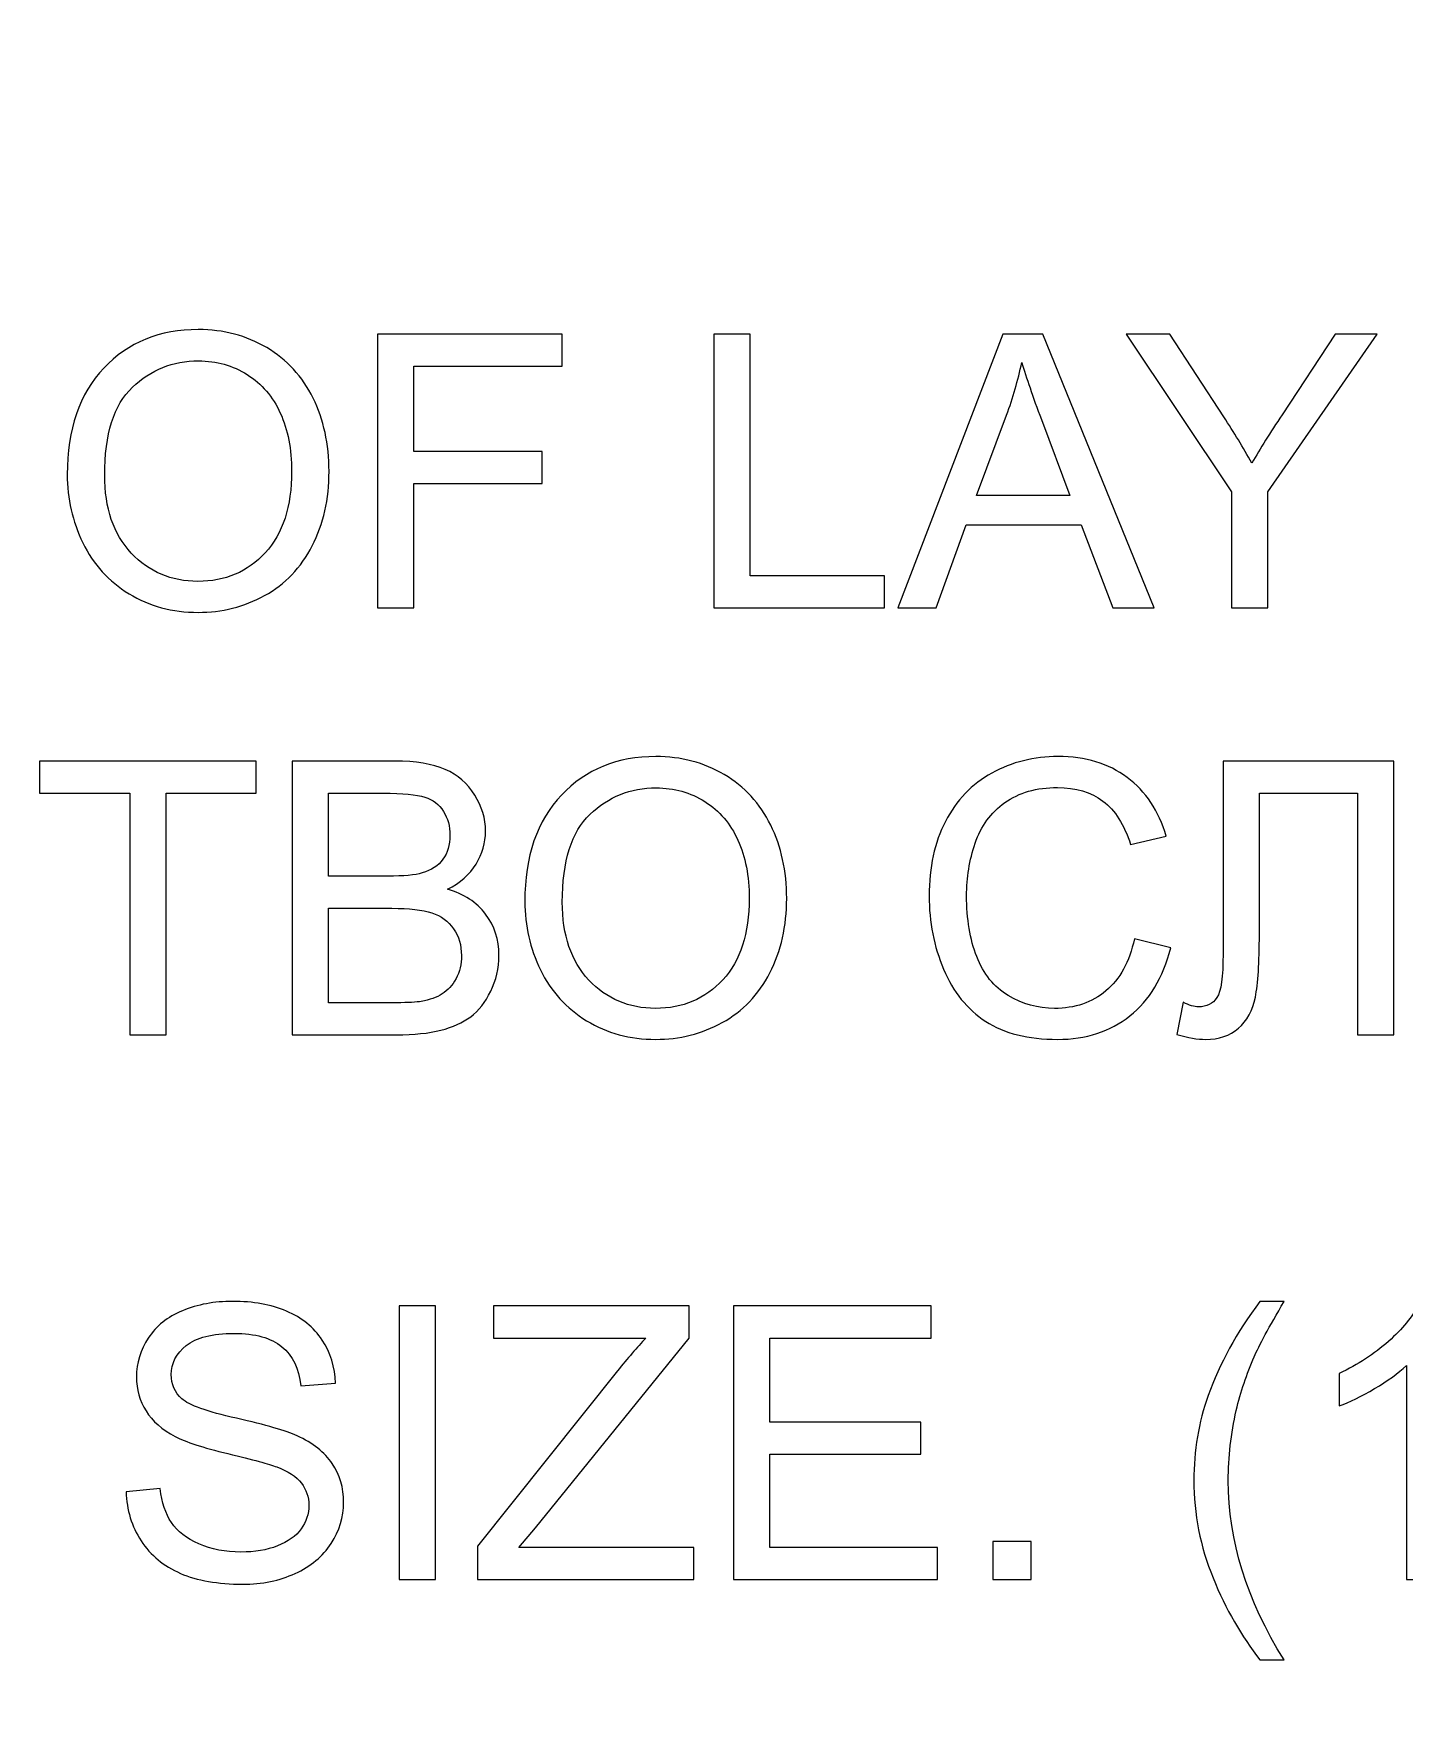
# Model space of a CAD drawing. Header units: millimetres. Extents: x -712 to 738, y -887 to 928.
# Drawn here: x 0.53 to 30.88, y 504.97 to 542.37 of the extents above; entities that cross this region are included whole.
import ezdxf

# ---------------------------------------------------------------- set-up
doc = ezdxf.new("R2010")
doc.units = ezdxf.units.MM
doc.header["$MEASUREMENT"] = 0
doc.layers.add('layer 1', color=7, linetype='Continuous')

msp = doc.modelspace()

# ---------------------------------------------------------------- linework, layer by layer
at = {"layer": 'layer 1', "lineweight": 9}
msp.add_open_spline([(-681.7377, -887.4186), (-681.7377, -887.4186), (706.7376, -887.4186), (706.7376, -887.4186), (706.7376, -887.4186), (723.657, -887.4186), (737.5, -873.5754), (737.5, -856.6561), (737.5, -856.6561), (737.5, -856.6561), (737.5, 556.8187), (737.5, 556.8187), (737.5, 556.8187), (737.5, 573.7381), (723.657, 587.5812), (706.7376, 587.5812), (706.7376, 587.5812), (706.7376, 587.5812), (-681.7377, 587.5812), (-681.7377, 587.5812), (-681.7377, 587.5812), (-698.657, 587.5812), (-712.5, 573.7381), (-712.5, 556.8187), (-712.5, 556.8187), (-712.5, 556.8187), (-712.5, -856.6561), (-712.5, -856.6561), (-712.5, -856.6561), (-712.5, -873.5754), (-698.657, -887.4186), (-681.7377, -887.4186)], degree=3, knots=[0, 0, 0, 0, 0.1111111, 0.1111111, 0.1111111, 0.1111111, 0.2222222, 0.2222222, 0.2222222, 0.2222222, 0.3333333, 0.3333333, 0.3333333, 0.3333333, 0.4444444, 0.4444444, 0.4444444, 0.4444444, 0.5555556, 0.5555556, 0.5555556, 0.5555556, 0.6666667, 0.6666667, 0.6666667, 0.6666667, 0.7777778, 0.7777778, 0.7777778, 0.7777778, 1, 1, 1, 1], dxfattribs=at)
at = {"layer": 'layer 1', "color": 250, "lineweight": 9}
for points, knots in [([(1.2697, 532.6078), (1.2697, 533.6124), (1.5406, 534.3998), (2.081, 534.9684), (2.081, 534.9684), (2.6214, 535.5371), (3.3185, 535.8207), (4.1736, 535.8207), (4.1736, 535.8207), (4.7338, 535.8207), (5.2375, 535.6866), (5.6876, 535.42), (5.6876, 535.42), (6.1363, 535.1533), (6.4792, 534.7808), (6.7149, 534.3024), (6.7149, 534.3024), (6.9505, 533.8255), (7.069, 533.2837), (7.069, 532.6783), (7.069, 532.6783), (7.069, 532.0645), (6.9449, 531.5142), (6.6965, 531.0302), (6.6965, 531.0302), (6.4482, 530.5448), (6.0968, 530.178), (5.6425, 529.9296), (5.6425, 529.9296), (5.1867, 529.6799), (4.6957, 529.5557), (4.1694, 529.5557), (4.1694, 529.5557), (3.5979, 529.5557), (3.0885, 529.694), (2.6384, 529.9691), (2.6384, 529.9691), (2.1897, 530.2443), (1.8482, 530.6196), (1.6168, 531.0966), (1.6168, 531.0966), (1.3854, 531.5721), (1.2697, 532.0758), (1.2697, 532.6078)], [0, 0, 0, 0, 0.0833333, 0.0833333, 0.0833333, 0.0833333, 0.1666667, 0.1666667, 0.1666667, 0.1666667, 0.25, 0.25, 0.25, 0.25, 0.3333333, 0.3333333, 0.3333333, 0.3333333, 0.4166667, 0.4166667, 0.4166667, 0.4166667, 0.5, 0.5, 0.5, 0.5, 0.5833333, 0.5833333, 0.5833333, 0.5833333, 0.6666667, 0.6666667, 0.6666667, 0.6666667, 0.75, 0.75, 0.75, 0.75, 0.8333333, 0.8333333, 0.8333333, 0.8333333, 1, 1, 1, 1]), ([(8.1428, 529.6573), (8.1428, 529.6573), (8.1428, 535.7191), (8.1428, 535.7191), (8.1428, 535.7191), (8.1428, 535.7191), (12.232, 535.7191), (12.232, 535.7191), (12.232, 535.7191), (12.232, 535.7191), (12.232, 535.0079), (12.232, 535.0079), (12.232, 535.0079), (12.232, 535.0079), (8.9471, 535.0079), (8.9471, 535.0079), (8.9471, 535.0079), (8.9471, 535.0079), (8.9471, 533.12), (8.9471, 533.12), (8.9471, 533.12), (8.9471, 533.12), (11.7918, 533.12), (11.7918, 533.12), (11.7918, 533.12), (11.7918, 533.12), (11.7918, 532.4088), (11.7918, 532.4088), (11.7918, 532.4088), (11.7918, 532.4088), (8.9471, 532.4088), (8.9471, 532.4088), (8.9471, 532.4088), (8.9471, 532.4088), (8.9471, 529.6573), (8.9471, 529.6573), (8.9471, 529.6573), (8.9471, 529.6573), (8.1428, 529.6573), (8.1428, 529.6573)], [0, 0, 0, 0, 0.0909091, 0.0909091, 0.0909091, 0.0909091, 0.1818182, 0.1818182, 0.1818182, 0.1818182, 0.2727273, 0.2727273, 0.2727273, 0.2727273, 0.3636364, 0.3636364, 0.3636364, 0.3636364, 0.4545455, 0.4545455, 0.4545455, 0.4545455, 0.5454545, 0.5454545, 0.5454545, 0.5454545, 0.6363636, 0.6363636, 0.6363636, 0.6363636, 0.7272727, 0.7272727, 0.7272727, 0.7272727, 0.8181818, 0.8181818, 0.8181818, 0.8181818, 1, 1, 1, 1]), ([(15.5902, 529.6573), (15.5902, 529.6573), (15.5902, 535.7191), (15.5902, 535.7191), (15.5902, 535.7191), (15.5902, 535.7191), (16.3945, 535.7191), (16.3945, 535.7191), (16.3945, 535.7191), (16.3945, 535.7191), (16.3945, 530.3685), (16.3945, 530.3685), (16.3945, 530.3685), (16.3945, 530.3685), (19.3746, 530.3685), (19.3746, 530.3685), (19.3746, 530.3685), (19.3746, 530.3685), (19.3746, 529.6573), (19.3746, 529.6573), (19.3746, 529.6573), (19.3746, 529.6573), (15.5902, 529.6573), (15.5902, 529.6573)], [0, 0, 0, 0, 0.1428571, 0.1428571, 0.1428571, 0.1428571, 0.2857143, 0.2857143, 0.2857143, 0.2857143, 0.4285714, 0.4285714, 0.4285714, 0.4285714, 0.5714286, 0.5714286, 0.5714286, 0.5714286, 0.7142857, 0.7142857, 0.7142857, 0.7142857, 1, 1, 1, 1]), ([(19.6681, 529.6573), (19.6681, 529.6573), (21.9935, 535.7191), (21.9935, 535.7191), (21.9935, 535.7191), (21.9935, 535.7191), (22.8754, 535.7191), (22.8754, 535.7191), (22.8754, 535.7191), (22.8754, 535.7191), (25.3433, 529.6573), (25.3433, 529.6573), (25.3433, 529.6573), (25.3433, 529.6573), (24.4303, 529.6573), (24.4303, 529.6573), (24.4303, 529.6573), (24.4303, 529.6573), (23.7291, 531.4945), (23.7291, 531.4945), (23.7291, 531.4945), (23.7291, 531.4945), (21.1765, 531.4945), (21.1765, 531.4945), (21.1765, 531.4945), (21.1765, 531.4945), (20.519, 529.6573), (20.519, 529.6573), (20.519, 529.6573), (20.519, 529.6573), (19.6681, 529.6573), (19.6681, 529.6573)], [0, 0, 0, 0, 0.1111111, 0.1111111, 0.1111111, 0.1111111, 0.2222222, 0.2222222, 0.2222222, 0.2222222, 0.3333333, 0.3333333, 0.3333333, 0.3333333, 0.4444444, 0.4444444, 0.4444444, 0.4444444, 0.5555556, 0.5555556, 0.5555556, 0.5555556, 0.6666667, 0.6666667, 0.6666667, 0.6666667, 0.7777778, 0.7777778, 0.7777778, 0.7777778, 1, 1, 1, 1]), ([(27.0605, 529.6573), (27.0605, 529.6573), (27.0605, 532.2254), (27.0605, 532.2254), (27.0605, 532.2254), (27.0605, 532.2254), (24.7238, 535.7191), (24.7238, 535.7191), (24.7238, 535.7191), (24.7238, 535.7191), (25.6889, 535.7191), (25.6889, 535.7191), (25.6889, 535.7191), (25.6889, 535.7191), (26.8869, 533.8848), (26.8869, 533.8848), (26.8869, 533.8848), (27.1098, 533.5447), (27.3173, 533.2046), (27.5063, 532.8646), (27.5063, 532.8646), (27.6912, 533.1821), (27.9155, 533.5376), (28.1766, 533.9327), (28.1766, 533.9327), (28.1766, 533.9327), (29.3506, 535.7191), (29.3506, 535.7191), (29.3506, 535.7191), (29.3506, 535.7191), (30.2861, 535.7191), (30.2861, 535.7191), (30.2861, 535.7191), (30.2861, 535.7191), (27.8647, 532.2254), (27.8647, 532.2254), (27.8647, 532.2254), (27.8647, 532.2254), (27.8647, 529.6573), (27.8647, 529.6573), (27.8647, 529.6573), (27.8647, 529.6573), (27.0605, 529.6573), (27.0605, 529.6573)], [0, 0, 0, 0, 0.0833333, 0.0833333, 0.0833333, 0.0833333, 0.1666667, 0.1666667, 0.1666667, 0.1666667, 0.25, 0.25, 0.25, 0.25, 0.3333333, 0.3333333, 0.3333333, 0.3333333, 0.4166667, 0.4166667, 0.4166667, 0.4166667, 0.5, 0.5, 0.5, 0.5, 0.5833333, 0.5833333, 0.5833333, 0.5833333, 0.6666667, 0.6666667, 0.6666667, 0.6666667, 0.75, 0.75, 0.75, 0.75, 0.8333333, 0.8333333, 0.8333333, 0.8333333, 1, 1, 1, 1]), ([(2.0994, 532.5937), (2.0994, 531.8642), (2.2955, 531.2899), (2.6878, 530.8708), (2.6878, 530.8708), (3.08, 530.4517), (3.5725, 530.2415), (4.1651, 530.2415), (4.1651, 530.2415), (4.769, 530.2415), (5.2643, 530.4531), (5.6552, 530.8764), (5.6552, 530.8764), (6.0446, 531.2997), (6.2393, 531.9008), (6.2393, 532.6797), (6.2393, 532.6797), (6.2393, 533.1722), (6.1561, 533.6025), (5.9896, 533.9694), (5.9896, 533.9694), (5.8231, 534.3363), (5.579, 534.6213), (5.2587, 534.8231), (5.2587, 534.8231), (4.937, 535.0249), (4.5771, 535.1265), (4.1778, 535.1265), (4.1778, 535.1265), (3.6106, 535.1265), (3.1224, 534.9317), (2.7132, 534.5423), (2.7132, 534.5423), (2.304, 534.1529), (2.0994, 533.5038), (2.0994, 532.5937)], [0, 0, 0, 0, 0.1, 0.1, 0.1, 0.1, 0.2, 0.2, 0.2, 0.2, 0.3, 0.3, 0.3, 0.3, 0.4, 0.4, 0.4, 0.4, 0.5, 0.5, 0.5, 0.5, 0.6, 0.6, 0.6, 0.6, 0.7, 0.7, 0.7, 0.7, 0.8, 0.8, 0.8, 0.8, 1, 1, 1, 1]), ([(21.4121, 532.1464), (21.4121, 532.1464), (23.4779, 532.1464), (23.4779, 532.1464), (23.4779, 532.1464), (23.4779, 532.1464), (22.8457, 533.8269), (22.8457, 533.8269), (22.8457, 533.8269), (22.6553, 534.3377), (22.5113, 534.7596), (22.4111, 535.0926), (22.4111, 535.0926), (22.3279, 534.6975), (22.2164, 534.3095), (22.0767, 533.9257), (22.0767, 533.9257), (22.0767, 533.9257), (21.4121, 532.1464), (21.4121, 532.1464)], [0, 0, 0, 0, 0.1666667, 0.1666667, 0.1666667, 0.1666667, 0.3333333, 0.3333333, 0.3333333, 0.3333333, 0.5, 0.5, 0.5, 0.5, 0.6666667, 0.6666667, 0.6666667, 0.6666667, 1, 1, 1, 1]), ([(2.6539, 520.1992), (2.6539, 520.1992), (2.6539, 525.5498), (2.6539, 525.5498), (2.6539, 525.5498), (2.6539, 525.5498), (0.6559, 525.5498), (0.6559, 525.5498), (0.6559, 525.5498), (0.6559, 525.5498), (0.6559, 526.261), (0.6559, 526.261), (0.6559, 526.261), (0.6559, 526.261), (5.4563, 526.261), (5.4563, 526.261), (5.4563, 526.261), (5.4563, 526.261), (5.4563, 525.5498), (5.4563, 525.5498), (5.4563, 525.5498), (5.4563, 525.5498), (3.4582, 525.5498), (3.4582, 525.5498), (3.4582, 525.5498), (3.4582, 525.5498), (3.4582, 520.1992), (3.4582, 520.1992), (3.4582, 520.1992), (3.4582, 520.1992), (2.6539, 520.1992), (2.6539, 520.1992)], [0, 0, 0, 0, 0.1111111, 0.1111111, 0.1111111, 0.1111111, 0.2222222, 0.2222222, 0.2222222, 0.2222222, 0.3333333, 0.3333333, 0.3333333, 0.3333333, 0.4444444, 0.4444444, 0.4444444, 0.4444444, 0.5555556, 0.5555556, 0.5555556, 0.5555556, 0.6666667, 0.6666667, 0.6666667, 0.6666667, 0.7777778, 0.7777778, 0.7777778, 0.7777778, 1, 1, 1, 1]), ([(6.2506, 520.1992), (6.2506, 520.1992), (6.2506, 526.261), (6.2506, 526.261), (6.2506, 526.261), (6.2506, 526.261), (8.5252, 526.261), (8.5252, 526.261), (8.5252, 526.261), (8.988, 526.261), (9.3591, 526.2003), (9.6399, 526.0776), (9.6399, 526.0776), (9.9193, 525.9548), (10.138, 525.7657), (10.2961, 525.5103), (10.2961, 525.5103), (10.4555, 525.2563), (10.5345, 524.9897), (10.5345, 524.7103), (10.5345, 524.7103), (10.5345, 524.4521), (10.464, 524.2079), (10.3243, 523.9794), (10.3243, 523.9794), (10.1846, 523.7508), (9.9729, 523.5659), (9.6893, 523.4248), (9.6893, 523.4248), (10.0562, 523.3176), (10.3384, 523.1341), (10.5345, 522.8745), (10.5345, 522.8745), (10.7321, 522.6163), (10.8308, 522.3101), (10.8308, 521.9573), (10.8308, 521.9573), (10.8308, 521.6723), (10.7702, 521.4085), (10.6502, 521.1643), (10.6502, 521.1643), (10.5303, 520.9202), (10.3821, 520.7326), (10.2058, 520.5999), (10.2058, 520.5999), (10.0294, 520.4687), (9.8078, 520.3685), (9.5426, 520.3008), (9.5426, 520.3008), (9.2759, 520.2331), (8.9499, 520.1992), (8.5633, 520.1992), (8.5633, 520.1992), (8.5633, 520.1992), (6.2506, 520.1992), (6.2506, 520.1992)], [0, 0, 0, 0, 0.0666667, 0.0666667, 0.0666667, 0.0666667, 0.1333333, 0.1333333, 0.1333333, 0.1333333, 0.2, 0.2, 0.2, 0.2, 0.2666667, 0.2666667, 0.2666667, 0.2666667, 0.3333333, 0.3333333, 0.3333333, 0.3333333, 0.4, 0.4, 0.4, 0.4, 0.4666667, 0.4666667, 0.4666667, 0.4666667, 0.5333333, 0.5333333, 0.5333333, 0.5333333, 0.6, 0.6, 0.6, 0.6, 0.6666667, 0.6666667, 0.6666667, 0.6666667, 0.7333333, 0.7333333, 0.7333333, 0.7333333, 0.8, 0.8, 0.8, 0.8, 0.8666667, 0.8666667, 0.8666667, 0.8666667, 1, 1, 1, 1]), ([(11.4052, 523.1497), (11.4052, 524.1543), (11.6761, 524.9417), (12.2165, 525.5103), (12.2165, 525.5103), (12.7569, 526.079), (13.454, 526.3626), (14.3091, 526.3626), (14.3091, 526.3626), (14.8693, 526.3626), (15.373, 526.2285), (15.8231, 525.9619), (15.8231, 525.9619), (16.2718, 525.6952), (16.6147, 525.3227), (16.8504, 524.8443), (16.8504, 524.8443), (17.086, 524.3674), (17.2045, 523.8256), (17.2045, 523.2202), (17.2045, 523.2202), (17.2045, 522.6064), (17.0804, 522.0561), (16.832, 521.5721), (16.832, 521.5721), (16.5837, 521.0867), (16.2323, 520.7199), (15.778, 520.4715), (15.778, 520.4715), (15.3222, 520.2218), (14.8312, 520.0976), (14.3049, 520.0976), (14.3049, 520.0976), (13.7334, 520.0976), (13.224, 520.2359), (12.7739, 520.511), (12.7739, 520.511), (12.3252, 520.7862), (11.9837, 521.1615), (11.7523, 521.6385), (11.7523, 521.6385), (11.5209, 522.114), (11.4052, 522.6177), (11.4052, 523.1497)], [0, 0, 0, 0, 0.0833333, 0.0833333, 0.0833333, 0.0833333, 0.1666667, 0.1666667, 0.1666667, 0.1666667, 0.25, 0.25, 0.25, 0.25, 0.3333333, 0.3333333, 0.3333333, 0.3333333, 0.4166667, 0.4166667, 0.4166667, 0.4166667, 0.5, 0.5, 0.5, 0.5, 0.5833333, 0.5833333, 0.5833333, 0.5833333, 0.6666667, 0.6666667, 0.6666667, 0.6666667, 0.75, 0.75, 0.75, 0.75, 0.8333333, 0.8333333, 0.8333333, 0.8333333, 1, 1, 1, 1]), ([(24.906, 522.3256), (24.906, 522.3256), (25.7102, 522.1224), (25.7102, 522.1224), (25.7102, 522.1224), (25.5423, 521.4635), (25.2404, 520.9626), (24.8044, 520.6169), (24.8044, 520.6169), (24.3684, 520.2712), (23.835, 520.0976), (23.2043, 520.0976), (23.2043, 520.0976), (22.5524, 520.0976), (22.0218, 520.2302), (21.6126, 520.4969), (21.6126, 520.4969), (21.2034, 520.7622), (20.893, 521.1474), (20.6799, 521.6512), (20.6799, 521.6512), (20.4668, 522.1563), (20.3596, 522.6967), (20.3596, 523.2753), (20.3596, 523.2753), (20.3596, 523.906), (20.4795, 524.4563), (20.7208, 524.9262), (20.7208, 524.9262), (20.9621, 525.396), (21.305, 525.753), (21.7495, 525.9971), (21.7495, 525.9971), (22.194, 526.2412), (22.6836, 526.3626), (23.217, 526.3626), (23.217, 526.3626), (23.8237, 526.3626), (24.3331, 526.2088), (24.7451, 525.8998), (24.7451, 525.8998), (25.1585, 525.5908), (25.4464, 525.1576), (25.6087, 524.5988), (25.6087, 524.5988), (25.6087, 524.5988), (24.8213, 524.4125), (24.8213, 524.4125), (24.8213, 524.4125), (24.6816, 524.8528), (24.477, 525.1745), (24.2103, 525.3749), (24.2103, 525.3749), (23.9436, 525.5766), (23.6078, 525.6768), (23.2028, 525.6768), (23.2028, 525.6768), (22.7386, 525.6768), (22.3492, 525.5654), (22.0373, 525.3424), (22.0373, 525.3424), (21.7255, 525.1195), (21.5054, 524.8189), (21.3798, 524.4436), (21.3798, 524.4436), (21.2528, 524.0668), (21.1893, 523.6788), (21.1893, 523.2795), (21.1893, 523.2795), (21.1893, 522.7645), (21.2641, 522.3143), (21.4137, 521.9305), (21.4137, 521.9305), (21.5632, 521.5453), (21.796, 521.2589), (22.1121, 521.0684), (22.1121, 521.0684), (22.4282, 520.8779), (22.7697, 520.7834), (23.1379, 520.7834), (23.1379, 520.7834), (23.5866, 520.7834), (23.9648, 520.9132), (24.2752, 521.1714), (24.2752, 521.1714), (24.5857, 521.431), (24.7959, 521.8148), (24.906, 522.3256)], [0, 0, 0, 0, 0.0434783, 0.0434783, 0.0434783, 0.0434783, 0.0869565, 0.0869565, 0.0869565, 0.0869565, 0.1304348, 0.1304348, 0.1304348, 0.1304348, 0.173913, 0.173913, 0.173913, 0.173913, 0.2173913, 0.2173913, 0.2173913, 0.2173913, 0.2608696, 0.2608696, 0.2608696, 0.2608696, 0.3043478, 0.3043478, 0.3043478, 0.3043478, 0.3478261, 0.3478261, 0.3478261, 0.3478261, 0.3913043, 0.3913043, 0.3913043, 0.3913043, 0.4347826, 0.4347826, 0.4347826, 0.4347826, 0.4782609, 0.4782609, 0.4782609, 0.4782609, 0.5217391, 0.5217391, 0.5217391, 0.5217391, 0.5652174, 0.5652174, 0.5652174, 0.5652174, 0.6086957, 0.6086957, 0.6086957, 0.6086957, 0.6521739, 0.6521739, 0.6521739, 0.6521739, 0.6956522, 0.6956522, 0.6956522, 0.6956522, 0.7391304, 0.7391304, 0.7391304, 0.7391304, 0.7826087, 0.7826087, 0.7826087, 0.7826087, 0.826087, 0.826087, 0.826087, 0.826087, 0.8695652, 0.8695652, 0.8695652, 0.8695652, 0.9130435, 0.9130435, 0.9130435, 0.9130435, 1, 1, 1, 1]), ([(26.8701, 526.261), (26.8701, 526.261), (30.6545, 526.261), (30.6545, 526.261), (30.6545, 526.261), (30.6545, 526.261), (30.6545, 520.1992), (30.6545, 520.1992), (30.6545, 520.1992), (30.6545, 520.1992), (29.8502, 520.1992), (29.8502, 520.1992), (29.8502, 520.1992), (29.8502, 520.1992), (29.8502, 525.5498), (29.8502, 525.5498), (29.8502, 525.5498), (29.8502, 525.5498), (27.6744, 525.5498), (27.6744, 525.5498), (27.6744, 525.5498), (27.6744, 525.5498), (27.6744, 522.4272), (27.6744, 522.4272), (27.6744, 522.4272), (27.6744, 521.7923), (27.6448, 521.328), (27.5855, 521.0331), (27.5855, 521.0331), (27.5262, 520.7368), (27.4007, 520.5082), (27.2102, 520.3431), (27.2102, 520.3431), (27.0197, 520.1794), (26.777, 520.0976), (26.4849, 520.0976), (26.4849, 520.0976), (26.3071, 520.0976), (26.094, 520.1343), (25.8457, 520.2077), (25.8457, 520.2077), (25.8457, 520.2077), (25.9896, 520.9188), (25.9896, 520.9188), (25.9896, 520.9188), (26.1208, 520.8511), (26.2337, 520.8172), (26.3269, 520.8172), (26.3269, 520.8172), (26.5075, 520.8172), (26.6443, 520.885), (26.7346, 521.0218), (26.7346, 521.0218), (26.825, 521.1587), (26.8701, 521.4804), (26.8701, 521.9884), (26.8701, 521.9884), (26.8701, 521.9884), (26.8701, 526.261), (26.8701, 526.261)], [0, 0, 0, 0, 0.0625, 0.0625, 0.0625, 0.0625, 0.125, 0.125, 0.125, 0.125, 0.1875, 0.1875, 0.1875, 0.1875, 0.25, 0.25, 0.25, 0.25, 0.3125, 0.3125, 0.3125, 0.3125, 0.375, 0.375, 0.375, 0.375, 0.4375, 0.4375, 0.4375, 0.4375, 0.5, 0.5, 0.5, 0.5, 0.5625, 0.5625, 0.5625, 0.5625, 0.625, 0.625, 0.625, 0.625, 0.6875, 0.6875, 0.6875, 0.6875, 0.75, 0.75, 0.75, 0.75, 0.8125, 0.8125, 0.8125, 0.8125, 0.875, 0.875, 0.875, 0.875, 1, 1, 1, 1]), ([(7.0549, 523.7127), (7.0549, 523.7127), (8.3658, 523.7127), (8.3658, 523.7127), (8.3658, 523.7127), (8.7214, 523.7127), (8.9767, 523.7367), (9.1306, 523.7832), (9.1306, 523.7832), (9.3352, 523.8439), (9.489, 523.9455), (9.592, 524.0866), (9.592, 524.0866), (9.695, 524.2277), (9.7472, 524.4041), (9.7472, 524.6171), (9.7472, 524.6171), (9.7472, 524.8189), (9.6992, 524.9967), (9.6018, 525.1491), (9.6018, 525.1491), (9.5059, 525.3029), (9.3676, 525.4087), (9.1884, 525.4652), (9.1884, 525.4652), (9.0092, 525.5216), (8.7016, 525.5498), (8.267, 525.5498), (8.267, 525.5498), (8.267, 525.5498), (7.0549, 525.5498), (7.0549, 525.5498), (7.0549, 525.5498), (7.0549, 525.5498), (7.0549, 523.7127), (7.0549, 523.7127)], [0, 0, 0, 0, 0.1, 0.1, 0.1, 0.1, 0.2, 0.2, 0.2, 0.2, 0.3, 0.3, 0.3, 0.3, 0.4, 0.4, 0.4, 0.4, 0.5, 0.5, 0.5, 0.5, 0.6, 0.6, 0.6, 0.6, 0.7, 0.7, 0.7, 0.7, 0.8, 0.8, 0.8, 0.8, 1, 1, 1, 1]), ([(12.2349, 523.1356), (12.2349, 522.4061), (12.431, 521.8318), (12.8233, 521.4127), (12.8233, 521.4127), (13.2155, 520.9936), (13.708, 520.7834), (14.3006, 520.7834), (14.3006, 520.7834), (14.9045, 520.7834), (15.3998, 520.995), (15.7907, 521.4183), (15.7907, 521.4183), (16.1801, 521.8416), (16.3748, 522.4427), (16.3748, 523.2216), (16.3748, 523.2216), (16.3748, 523.7141), (16.2916, 524.1444), (16.1251, 524.5113), (16.1251, 524.5113), (15.9586, 524.8782), (15.7145, 525.1632), (15.3942, 525.365), (15.3942, 525.365), (15.0725, 525.5668), (14.7126, 525.6684), (14.3133, 525.6684), (14.3133, 525.6684), (13.7461, 525.6684), (13.2579, 525.4736), (12.8487, 525.0842), (12.8487, 525.0842), (12.4395, 524.6948), (12.2349, 524.0457), (12.2349, 523.1356)], [0, 0, 0, 0, 0.1, 0.1, 0.1, 0.1, 0.2, 0.2, 0.2, 0.2, 0.3, 0.3, 0.3, 0.3, 0.4, 0.4, 0.4, 0.4, 0.5, 0.5, 0.5, 0.5, 0.6, 0.6, 0.6, 0.6, 0.7, 0.7, 0.7, 0.7, 0.8, 0.8, 0.8, 0.8, 1, 1, 1, 1]), ([(7.0549, 520.9104), (7.0549, 520.9104), (8.5647, 520.9104), (8.5647, 520.9104), (8.5647, 520.9104), (8.8244, 520.9104), (9.0064, 520.9202), (9.1122, 520.94), (9.1122, 520.94), (9.2956, 520.9724), (9.4509, 521.0275), (9.575, 521.1051), (9.575, 521.1051), (9.6992, 521.1827), (9.8008, 521.2956), (9.8812, 521.4437), (9.8812, 521.4437), (9.9617, 521.5919), (10.0012, 521.7626), (10.0012, 521.9559), (10.0012, 521.9559), (10.0012, 522.1831), (9.9433, 522.3792), (9.8262, 522.5472), (9.8262, 522.5472), (9.7105, 522.7151), (9.5496, 522.8322), (9.3436, 522.8999), (9.3436, 522.8999), (9.139, 522.9676), (8.8427, 523.0015), (8.4575, 523.0015), (8.4575, 523.0015), (8.4575, 523.0015), (7.0549, 523.0015), (7.0549, 523.0015), (7.0549, 523.0015), (7.0549, 523.0015), (7.0549, 520.9104), (7.0549, 520.9104)], [0, 0, 0, 0, 0.0909091, 0.0909091, 0.0909091, 0.0909091, 0.1818182, 0.1818182, 0.1818182, 0.1818182, 0.2727273, 0.2727273, 0.2727273, 0.2727273, 0.3636364, 0.3636364, 0.3636364, 0.3636364, 0.4545455, 0.4545455, 0.4545455, 0.4545455, 0.5454545, 0.5454545, 0.5454545, 0.5454545, 0.6363636, 0.6363636, 0.6363636, 0.6363636, 0.7272727, 0.7272727, 0.7272727, 0.7272727, 0.8181818, 0.8181818, 0.8181818, 0.8181818, 1, 1, 1, 1]), ([(2.5743, 510.079), (2.5743, 510.079), (3.3278, 510.1468), (3.3278, 510.1468), (3.3278, 510.1468), (3.3631, 509.842), (3.4464, 509.5922), (3.5776, 509.3961), (3.5776, 509.3961), (3.7088, 509.2014), (3.912, 509.0433), (4.1872, 508.922), (4.1872, 508.922), (4.4623, 508.802), (4.7727, 508.7414), (5.117, 508.7414), (5.117, 508.7414), (5.4232, 508.7414), (5.6927, 508.7865), (5.927, 508.8782), (5.927, 508.8782), (6.1612, 508.97), (6.3347, 509.0955), (6.449, 509.255), (6.449, 509.255), (6.5633, 509.4144), (6.6212, 509.588), (6.6212, 509.7742), (6.6212, 509.7742), (6.6212, 509.9633), (6.5662, 510.1284), (6.4561, 510.2709), (6.4561, 510.2709), (6.346, 510.412), (6.164, 510.5306), (5.91, 510.6279), (5.91, 510.6279), (5.7478, 510.69), (5.3879, 510.7888), (4.8306, 510.9228), (4.8306, 510.9228), (4.2732, 511.0569), (3.8838, 511.1825), (3.6608, 511.301), (3.6608, 511.301), (3.3716, 511.4534), (3.1571, 511.6425), (3.016, 511.8668), (3.016, 511.8668), (2.8735, 512.0912), (2.8029, 512.3437), (2.8029, 512.6217), (2.8029, 512.6217), (2.8029, 512.9293), (2.8904, 513.2158), (3.064, 513.481), (3.064, 513.481), (3.2375, 513.7477), (3.4901, 513.9495), (3.8245, 514.0878), (3.8245, 514.0878), (4.1575, 514.2261), (4.5286, 514.2952), (4.9364, 514.2952), (4.9364, 514.2952), (5.3851, 514.2952), (5.7816, 514.2232), (6.1245, 514.0779), (6.1245, 514.0779), (6.4674, 513.934), (6.7312, 513.7209), (6.9161, 513.4387), (6.9161, 513.4387), (7.1009, 513.1579), (7.1997, 512.839), (7.2138, 512.4834), (7.2138, 512.4834), (7.2138, 512.4834), (6.4434, 512.4242), (6.4434, 512.4242), (6.4434, 512.4242), (6.4025, 512.8066), (6.2628, 513.0958), (6.0243, 513.2905), (6.0243, 513.2905), (5.7859, 513.4867), (5.4331, 513.584), (4.9675, 513.584), (4.9675, 513.584), (4.4821, 513.584), (4.1279, 513.4951), (3.9064, 513.3173), (3.9064, 513.3173), (3.6848, 513.1396), (3.5734, 512.9251), (3.5734, 512.6739), (3.5734, 512.6739), (3.5734, 512.4566), (3.6524, 512.2774), (3.809, 512.1363), (3.809, 512.1363), (3.9642, 511.9966), (4.3664, 511.8513), (5.0183, 511.7045), (5.0183, 511.7045), (5.6702, 511.5564), (6.1174, 511.428), (6.3601, 511.3179), (6.3601, 511.3179), (6.7115, 511.1556), (6.9725, 510.951), (7.1404, 510.7013), (7.1404, 510.7013), (7.3084, 510.4529), (7.3916, 510.1665), (7.3916, 509.842), (7.3916, 509.842), (7.3916, 509.5188), (7.2999, 509.2169), (7.1151, 508.9319), (7.1151, 508.9319), (6.9302, 508.6468), (6.6663, 508.4253), (6.3206, 508.2673), (6.3206, 508.2673), (5.9749, 508.1092), (5.5869, 508.0302), (5.1537, 508.0302), (5.1537, 508.0302), (4.6062, 508.0302), (4.1476, 508.1106), (3.778, 508.2701), (3.778, 508.2701), (3.4069, 508.4295), (3.1176, 508.6694), (2.9073, 508.9911), (2.9073, 508.9911), (2.6957, 509.3114), (2.5856, 509.6741), (2.5743, 510.079)], [0, 0, 0, 0, 0.0277778, 0.0277778, 0.0277778, 0.0277778, 0.0555556, 0.0555556, 0.0555556, 0.0555556, 0.0833333, 0.0833333, 0.0833333, 0.0833333, 0.1111111, 0.1111111, 0.1111111, 0.1111111, 0.1388889, 0.1388889, 0.1388889, 0.1388889, 0.1666667, 0.1666667, 0.1666667, 0.1666667, 0.1944444, 0.1944444, 0.1944444, 0.1944444, 0.2222222, 0.2222222, 0.2222222, 0.2222222, 0.25, 0.25, 0.25, 0.25, 0.2777778, 0.2777778, 0.2777778, 0.2777778, 0.3055556, 0.3055556, 0.3055556, 0.3055556, 0.3333333, 0.3333333, 0.3333333, 0.3333333, 0.3611111, 0.3611111, 0.3611111, 0.3611111, 0.3888889, 0.3888889, 0.3888889, 0.3888889, 0.4166667, 0.4166667, 0.4166667, 0.4166667, 0.4444444, 0.4444444, 0.4444444, 0.4444444, 0.4722222, 0.4722222, 0.4722222, 0.4722222, 0.5, 0.5, 0.5, 0.5, 0.5277778, 0.5277778, 0.5277778, 0.5277778, 0.5555556, 0.5555556, 0.5555556, 0.5555556, 0.5833333, 0.5833333, 0.5833333, 0.5833333, 0.6111111, 0.6111111, 0.6111111, 0.6111111, 0.6388889, 0.6388889, 0.6388889, 0.6388889, 0.6666667, 0.6666667, 0.6666667, 0.6666667, 0.6944444, 0.6944444, 0.6944444, 0.6944444, 0.7222222, 0.7222222, 0.7222222, 0.7222222, 0.75, 0.75, 0.75, 0.75, 0.7777778, 0.7777778, 0.7777778, 0.7777778, 0.8055556, 0.8055556, 0.8055556, 0.8055556, 0.8333333, 0.8333333, 0.8333333, 0.8333333, 0.8611111, 0.8611111, 0.8611111, 0.8611111, 0.8888889, 0.8888889, 0.8888889, 0.8888889, 0.9166667, 0.9166667, 0.9166667, 0.9166667, 0.9444444, 0.9444444, 0.9444444, 0.9444444, 1, 1, 1, 1]), ([(27.688, 506.3539), (27.2788, 506.8717), (26.9317, 507.4771), (26.6481, 508.1713), (26.6481, 508.1713), (26.3644, 508.8655), (26.2233, 509.5852), (26.2233, 510.3288), (26.2233, 510.3288), (26.2233, 510.9849), (26.3292, 511.6128), (26.5408, 512.2125), (26.5408, 512.2125), (26.7892, 512.9096), (27.1716, 513.6038), (27.688, 514.2952), (27.688, 514.2952), (27.688, 514.2952), (28.2214, 514.2952), (28.2214, 514.2952), (28.2214, 514.2952), (27.8884, 513.7223), (27.6668, 513.3131), (27.5596, 513.0676), (27.5596, 513.0676), (27.3917, 512.688), (27.259, 512.2915), (27.1631, 511.8781), (27.1631, 511.8781), (27.0446, 511.3631), (26.9853, 510.8452), (26.9853, 510.3245), (26.9853, 510.3245), (26.9853, 508.9996), (27.3973, 507.676), (28.2214, 506.3539), (28.2214, 506.3539), (28.2214, 506.3539), (27.688, 506.3539), (27.688, 506.3539)], [0, 0, 0, 0, 0.0909091, 0.0909091, 0.0909091, 0.0909091, 0.1818182, 0.1818182, 0.1818182, 0.1818182, 0.2727273, 0.2727273, 0.2727273, 0.2727273, 0.3636364, 0.3636364, 0.3636364, 0.3636364, 0.4545455, 0.4545455, 0.4545455, 0.4545455, 0.5454545, 0.5454545, 0.5454545, 0.5454545, 0.6363636, 0.6363636, 0.6363636, 0.6363636, 0.7272727, 0.7272727, 0.7272727, 0.7272727, 0.8181818, 0.8181818, 0.8181818, 0.8181818, 1, 1, 1, 1]), ([(8.6193, 508.1318), (8.6193, 508.1318), (8.6193, 514.1936), (8.6193, 514.1936), (8.6193, 514.1936), (8.6193, 514.1936), (9.4235, 514.1936), (9.4235, 514.1936), (9.4235, 514.1936), (9.4235, 514.1936), (9.4235, 508.1318), (9.4235, 508.1318), (9.4235, 508.1318), (9.4235, 508.1318), (8.6193, 508.1318), (8.6193, 508.1318)], [0, 0, 0, 0, 0.2, 0.2, 0.2, 0.2, 0.4, 0.4, 0.4, 0.4, 0.6, 0.6, 0.6, 0.6, 1, 1, 1, 1]), ([(10.3534, 508.1318), (10.3534, 508.1318), (10.3534, 508.8726), (10.3534, 508.8726), (10.3534, 508.8726), (10.3534, 508.8726), (13.4577, 512.7586), (13.4577, 512.7586), (13.4577, 512.7586), (13.6806, 513.0323), (13.8895, 513.2736), (14.0884, 513.4824), (14.0884, 513.4824), (14.0884, 513.4824), (10.709, 513.4824), (10.709, 513.4824), (10.709, 513.4824), (10.709, 513.4824), (10.709, 514.1936), (10.709, 514.1936), (10.709, 514.1936), (10.709, 514.1936), (15.0437, 514.1936), (15.0437, 514.1936), (15.0437, 514.1936), (15.0437, 514.1936), (15.0437, 513.4824), (15.0437, 513.4824), (15.0437, 513.4824), (15.0437, 513.4824), (11.6389, 509.2776), (11.6389, 509.2776), (11.6389, 509.2776), (11.6389, 509.2776), (11.2748, 508.843), (11.2748, 508.843), (11.2748, 508.843), (11.2748, 508.843), (15.1453, 508.843), (15.1453, 508.843), (15.1453, 508.843), (15.1453, 508.843), (15.1453, 508.1318), (15.1453, 508.1318), (15.1453, 508.1318), (15.1453, 508.1318), (10.3534, 508.1318), (10.3534, 508.1318)], [0, 0, 0, 0, 0.0769231, 0.0769231, 0.0769231, 0.0769231, 0.1538462, 0.1538462, 0.1538462, 0.1538462, 0.2307692, 0.2307692, 0.2307692, 0.2307692, 0.3076923, 0.3076923, 0.3076923, 0.3076923, 0.3846154, 0.3846154, 0.3846154, 0.3846154, 0.4615385, 0.4615385, 0.4615385, 0.4615385, 0.5384615, 0.5384615, 0.5384615, 0.5384615, 0.6153846, 0.6153846, 0.6153846, 0.6153846, 0.6923077, 0.6923077, 0.6923077, 0.6923077, 0.7692308, 0.7692308, 0.7692308, 0.7692308, 0.8461538, 0.8461538, 0.8461538, 0.8461538, 1, 1, 1, 1]), ([(16.0243, 508.1318), (16.0243, 508.1318), (16.0243, 514.1936), (16.0243, 514.1936), (16.0243, 514.1936), (16.0243, 514.1936), (20.4014, 514.1936), (20.4014, 514.1936), (20.4014, 514.1936), (20.4014, 514.1936), (20.4014, 513.4824), (20.4014, 513.4824), (20.4014, 513.4824), (20.4014, 513.4824), (16.8286, 513.4824), (16.8286, 513.4824), (16.8286, 513.4824), (16.8286, 513.4824), (16.8286, 511.6199), (16.8286, 511.6199), (16.8286, 511.6199), (16.8286, 511.6199), (20.1728, 511.6199), (20.1728, 511.6199), (20.1728, 511.6199), (20.1728, 511.6199), (20.1728, 510.9087), (20.1728, 510.9087), (20.1728, 510.9087), (20.1728, 510.9087), (16.8286, 510.9087), (16.8286, 510.9087), (16.8286, 510.9087), (16.8286, 510.9087), (16.8286, 508.843), (16.8286, 508.843), (16.8286, 508.843), (16.8286, 508.843), (20.5453, 508.843), (20.5453, 508.843), (20.5453, 508.843), (20.5453, 508.843), (20.5453, 508.1318), (20.5453, 508.1318), (20.5453, 508.1318), (20.5453, 508.1318), (16.0243, 508.1318), (16.0243, 508.1318)], [0, 0, 0, 0, 0.0769231, 0.0769231, 0.0769231, 0.0769231, 0.1538462, 0.1538462, 0.1538462, 0.1538462, 0.2307692, 0.2307692, 0.2307692, 0.2307692, 0.3076923, 0.3076923, 0.3076923, 0.3076923, 0.3846154, 0.3846154, 0.3846154, 0.3846154, 0.4615385, 0.4615385, 0.4615385, 0.4615385, 0.5384615, 0.5384615, 0.5384615, 0.5384615, 0.6153846, 0.6153846, 0.6153846, 0.6153846, 0.6923077, 0.6923077, 0.6923077, 0.6923077, 0.7692308, 0.7692308, 0.7692308, 0.7692308, 0.8461538, 0.8461538, 0.8461538, 0.8461538, 1, 1, 1, 1]), ([(31.6755, 508.1318), (31.6755, 508.1318), (30.9305, 508.1318), (30.9305, 508.1318), (30.9305, 508.1318), (30.9305, 508.1318), (30.9305, 512.8757), (30.9305, 512.8757), (30.9305, 512.8757), (30.7513, 512.7035), (30.5157, 512.5328), (30.225, 512.3621), (30.225, 512.3621), (29.9343, 512.1913), (29.6719, 512.0629), (29.4404, 511.9783), (29.4404, 511.9783), (29.4404, 511.9783), (29.4404, 512.6979), (29.4404, 512.6979), (29.4404, 512.6979), (29.8567, 512.8926), (30.2208, 513.1297), (30.5326, 513.4091), (30.5326, 513.4091), (30.8444, 513.687), (31.066, 513.9565), (31.1958, 514.219), (31.1958, 514.219), (31.1958, 514.219), (31.6755, 514.219), (31.6755, 514.219), (31.6755, 514.219), (31.6755, 514.219), (31.6755, 508.1318), (31.6755, 508.1318)], [0, 0, 0, 0, 0.1, 0.1, 0.1, 0.1, 0.2, 0.2, 0.2, 0.2, 0.3, 0.3, 0.3, 0.3, 0.4, 0.4, 0.4, 0.4, 0.5, 0.5, 0.5, 0.5, 0.6, 0.6, 0.6, 0.6, 0.7, 0.7, 0.7, 0.7, 0.8, 0.8, 0.8, 0.8, 1, 1, 1, 1]), ([(21.7729, 508.1318), (21.7729, 508.1318), (21.7729, 508.9784), (21.7729, 508.9784), (21.7729, 508.9784), (21.7729, 508.9784), (22.6195, 508.9784), (22.6195, 508.9784), (22.6195, 508.9784), (22.6195, 508.9784), (22.6195, 508.1318), (22.6195, 508.1318), (22.6195, 508.1318), (22.6195, 508.1318), (21.7729, 508.1318), (21.7729, 508.1318)], [0, 0, 0, 0, 0.2, 0.2, 0.2, 0.2, 0.4, 0.4, 0.4, 0.4, 0.6, 0.6, 0.6, 0.6, 1, 1, 1, 1])]:
    msp.add_open_spline(points, degree=3, knots=knots, dxfattribs=at)

doc.saveas('drawing.dxf')
